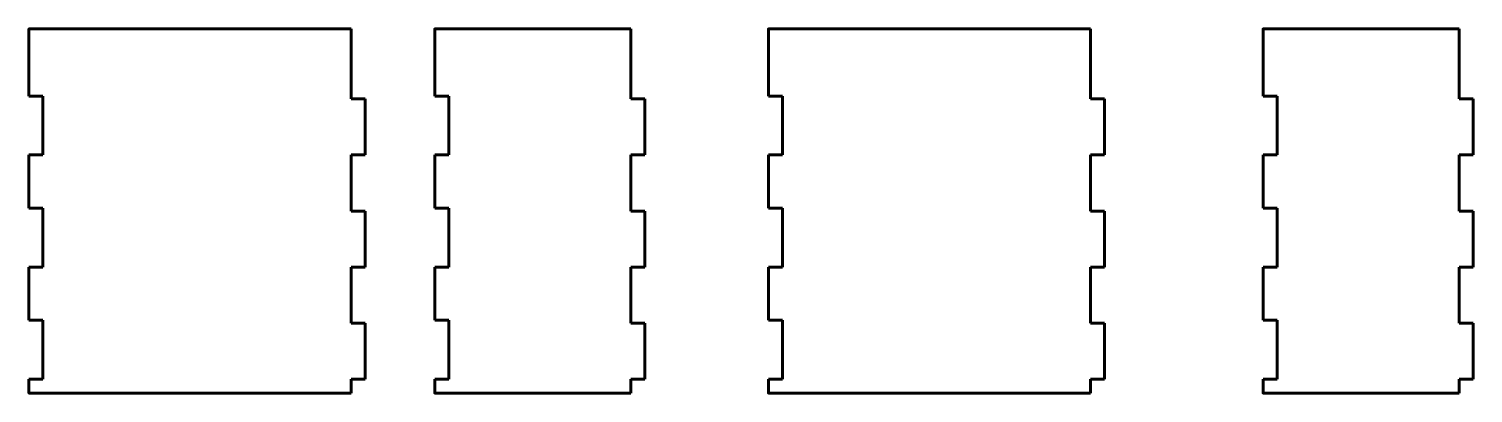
# Model space of a CAD drawing. Header units: millimetres. Extents: x -264 to 252, y 0 to 130.
import ezdxf

# ---------------------------------------------------------------- set-up
doc = ezdxf.new("R2010")
doc.units = ezdxf.units.MM
doc.linetypes.add('K5LT_BASIC', pattern=[0])

msp = doc.modelspace()

# ---------------------------------------------------------------- linework, layer by layer
at = {"color": 143, "linetype": 'K5LT_BASIC', "lineweight": 60, "true_color": 0x33acca}
for p, q in [((-149, 130), (-149, 105)), ((-49.11, 105), (-49.11, 130)), ((115, 130), (115, 105)), ((246.55, 105), (246.55, 130)), ((-264, 106), (-259, 106)), ((-259, 106), (-259, 105)), ((-259, 105), (-259, 85)), ((-149, 105), (-144, 105)), ((-114.11, 106), (-119.11, 106)), ((-114.11, 105), (-114.11, 106)), ((-114.11, 105), (-114.11, 85)), ((-44.11, 105), (-49.11, 105)), ((0, 106), (5, 106)), ((5, 106), (5, 105)), ((5, 105), (5, 85)), ((115, 105), (120, 105)), ((176.55, 106), (181.55, 106)), ((181.55, 106), (181.55, 105)), ((181.55, 105), (181.55, 85)), ((251.55, 105), (246.55, 105)), ((-259, 85), (-264, 85)), ((-144, 85), (-149, 85)), ((-149, 85), (-149, 65)), ((-114.11, 85), (-119.11, 85)), ((-44.11, 85), (-49.11, 85)), ((-49.11, 85), (-49.11, 65)), ((5, 85), (0, 85)), ((120, 85), (115, 85)), ((115, 85), (115, 65)), ((181.55, 85), (176.55, 85)), ((251.55, 85), (246.55, 85)), ((246.55, 85), (246.55, 65)), ((-259, 66), (-264, 66)), ((-259, 65), (-259, 66)), ((-259, 65), (-259, 45)), ((-149, 65), (-144, 65)), ((-114.11, 66), (-119.11, 66)), ((-114.11, 65), (-114.11, 66)), ((-114.11, 65), (-114.11, 45)), ((-49.11, 65), (-44.11, 65)), ((5, 66), (0, 66)), ((5, 65), (5, 66)), ((5, 65), (5, 45)), ((115, 65), (120, 65)), ((176.55, 66), (181.55, 66)), ((181.55, 66), (181.55, 65)), ((181.55, 65), (181.55, 45)), ((246.55, 65), (251.55, 65)), ((-259, 45), (-264, 45)), ((-144, 45), (-149, 45)), ((-149, 45), (-149, 25)), ((-114.11, 45), (-119.11, 45)), ((-44.11, 45), (-49.11, 45)), ((-49.11, 45), (-49.11, 25)), ((5, 45), (0, 45)), ((120, 45), (115, 45)), ((115, 45), (115, 25)), ((181.55, 45), (176.55, 45)), ((251.55, 45), (246.55, 45)), ((246.55, 45), (246.55, 25)), ((-259, 26), (-264, 26)), ((-259, 25), (-259, 26)), ((-114.11, 26), (-119.11, 26)), ((-114.11, 25), (-114.11, 26)), ((5, 26), (0, 26)), ((5, 25), (5, 26)), ((176.55, 26), (181.55, 26)), ((181.55, 26), (181.55, 25)), ((-259, 25), (-259, 5)), ((-149, 25), (-144, 25)), ((-114.11, 25), (-114.11, 5)), ((-49.11, 25), (-44.11, 25)), ((5, 25), (5, 5)), ((115, 25), (120, 25)), ((181.55, 25), (181.55, 5)), ((246.55, 25), (251.55, 25)), ((-259, 5), (-264, 5)), ((-144, 5), (-149, 5)), ((-149, 5), (-149, 0)), ((-114.11, 5), (-119.11, 5)), ((-44.11, 5), (-49.11, 5)), ((-49.11, 5), (-49.11, 0)), ((5, 5), (0, 5)), ((120, 5), (115, 5)), ((115, 5), (115, 0)), ((181.55, 5), (176.55, 5)), ((251.55, 5), (246.55, 5)), ((246.55, 5), (246.55, 0))]:
    msp.add_line(p, q, dxfattribs=at)
for points in [[(-149, 130), (-264, 130), (-264, 106)], [(-49.11, 130), (-119.11, 130), (-119.11, 106)], [(115, 130), (0, 130), (0, 106)], [(246.55, 130), (176.55, 130), (176.55, 106)], [(-144, 85), (-144, 105)], [(-44.11, 85), (-44.11, 105)], [(120, 85), (120, 105)], [(251.55, 85), (251.55, 105)], [(-264, 85), (-264, 66)], [(-119.11, 85), (-119.11, 66)], [(0, 85), (0, 66)], [(176.55, 85), (176.55, 66)], [(-144, 45), (-144, 65)], [(-44.11, 45), (-44.11, 65)], [(120, 45), (120, 65)], [(251.55, 45), (251.55, 65)], [(-264, 45), (-264, 26)], [(-119.11, 45), (-119.11, 26)], [(0, 45), (0, 26)], [(176.55, 45), (176.55, 26)], [(-144, 5), (-144, 25)], [(-44.11, 5), (-44.11, 25)], [(120, 5), (120, 25)], [(251.55, 5), (251.55, 25)], [(-264, 5), (-264, 0), (-149, 0)], [(-119.11, 5), (-119.11, 0), (-49.11, 0)], [(0, 5), (0, 0), (115, 0)], [(176.55, 5), (176.55, 0), (246.55, 0)]]:
    msp.add_lwpolyline(points, dxfattribs=at)

doc.saveas('drawing.dxf')
